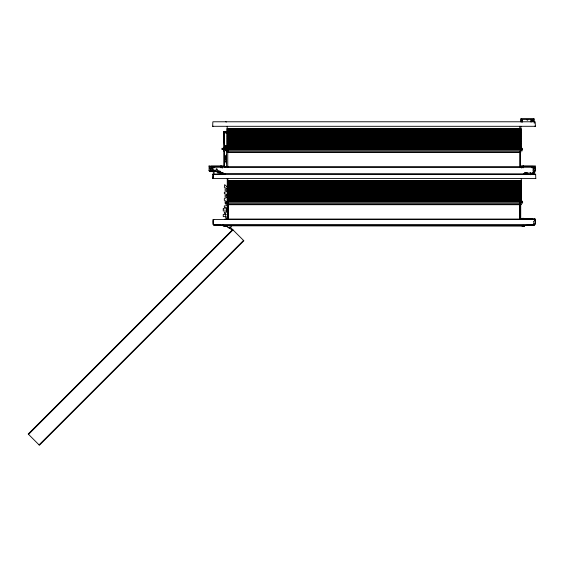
<?xml version="1.0" encoding="UTF-8"?>
<svg xmlns="http://www.w3.org/2000/svg" width="564" height="564" viewBox="0 0 564 564"><rect width="100%" height="100%" fill="white"/><g stroke="black" fill="none" stroke-linecap="round" stroke-linejoin="round"><path stroke-width="0.85" d="M226.227 195.066L227.341 193.995L227.341 191.986L226.227 191.02L226.227 188.757L227.341 187.791L227.341 187.093L224.662 184.654L224.331 187.34L225.142 187.34L225.142 192.402L224.331 192.402L224.331 193.558L225.142 193.558L225.142 198.62L224.331 198.62L224.331 200.319L225.142 200.319L225.142 203.033A1.128 1.128 0 0 0 226.27 204.168L226.509 205.867L224.331 205.867L224.331 207.566L226.509 207.566L226.509 212.297L224.331 212.297L224.331 213.425L225.685 213.425L225.685 217.69L226.509 217.69L226.509 218.966M533.368 166.429C532.888 168.396 534.461 169.207 534.672 167.677C534.58 162.397 536.857 171.336 533.925 171.639A0.747 0.529 -90 0 1 533.671 171.562L534.03 170.8L532.627 170.941M226.552 225.868L226.15 226.277A0.74 0.522 90 0 0 226.397 226.192L226.397 226.192M226.911 225.868L226.749 226.192A0.74 0.522 -90 0 1 226.502 226.277C226.206 226.721 222.766 226.143 224.253 225.833M534.566 167.712L534.742 167.353A0.825 0.578 -90 0 1 535.017 167.261L534.996 172.013L533.819 173.035M534.982 219.96L535.158 219.6A0.825 0.578 -90 0 1 535.433 219.509L535.412 224.261L534.235 225.283A0.747 0.529 -90 0 1 533.981 225.198L214.947 225.163A0.747 0.529 90 0 1 214.651 225.276L213.474 224.261L213.432 219.509L535.455 219.509M224.162 174.029A0.867 0.613 -90 0 1 223.894 173.902L223.732 173.543L524.203 173.86A0.867 0.613 -90 0 1 523.9 174.029M224.578 226.277A0.867 0.613 -90 0 1 224.31 226.157L224.148 225.79L524.619 226.108A0.867 0.613 -90 0 1 524.316 226.277L522.384 226.277A0.74 0.522 -90 0 1 522.137 226.192L521.982 225.868M219.854 224.557L219.805 225.008L218.67 224.895M220.164 225.008L220.207 224.557M522.158 201.968L522.609 201.905L522.616 203.125L225.917 203.125L225.924 201.905L226.368 201.968M521.855 149.523L522.201 150.877L225.854 150.877L225.868 149.657L226.312 149.721M226.277 203.125L226.587 201.644L226.227 203.266L227.764 203.266L227.764 219.509L227.821 204.704M223.816 149.051L223.816 131.433L224.38 133.012L224.38 166.443L210.675 166.443L210.675 165.887L220.961 165.887L220.961 165.435L221.412 165.887L223.816 165.887L223.816 151.082L223.407 151.082L223.816 149.502L221.92 149.502L222.145 148.113L222.371 149.051L223.816 149.051L224.38 146.118L223.816 131.433L520.861 131.814M210.851 166.443C211.331 168.417 209.759 169.221 209.547 167.698L209.152 165.894A0.839 0.585 -90 0 1 209.371 165.978M518.711 146.605L518.831 146.154L519.839 146.605M519.705 132.336L519.705 131.743M521.848 122.113L522.003 121.873A0.825 0.578 -90 0 1 522.278 121.782M532.945 167.727L532.423 167.381L533.234 166.429A0.719 0.508 -90 0 0 532.839 166.648M213.446 176.031L213.023 178.457A0.825 0.578 -90 0 1 212.748 178.548L212.924 178.513M519.811 132.011L518.887 132.582L518.711 131.92M227.214 202.187L227.341 198.183L226.227 197.217L226.227 194.961M213.051 126.124L213.009 126.167A0.825 0.578 -90 0 1 212.691 126.301M213.488 219.734C212.529 218.275 212.113 225.283 214.299 225.283A0.747 0.529 -90 0 0 214.553 225.198L214.151 224.817M213.467 178.372L213.382 178.457A0.825 0.578 -90 0 1 213.107 178.548L213.262 174.121A0.825 0.578 -90 0 1 213.537 174.029M534.228 123.283L534.228 119.159L533.84 118.771L521.009 118.778L520.678 121.845M533.368 224.169L533.481 224.289A0.747 0.529 -90 0 0 533.727 224.373C536.618 224.155 534.425 214.722 534.482 220.411L534.207 221.257L533.544 221.363M214.567 172.873L214.489 172.951A0.747 0.529 90 0 1 214.235 173.028L213.058 172.013L213.016 167.261L535.039 167.261M519.839 126.301L519.705 128.359M520.861 128.43L227.2 128.43M519.839 129.685L519.705 130.122M520.861 128.578L227.2 128.726M520.861 128.874L227.059 128.578M520.861 129.022L227.2 129.022M520.861 129.17L227.2 129.17M520.861 129.311L227.2 129.311M520.861 129.459L227.2 129.607M519.839 130.714L519.705 131.158M520.861 129.755L227.059 129.459M520.861 129.903L227.2 129.903M520.861 130.051L227.2 130.051M520.861 130.199L227.2 130.199M520.861 130.34L227.2 130.34M520.861 130.488L227.2 130.637M520.861 130.785L227.059 130.488M520.861 130.933L227.2 130.933M520.861 131.081L227.2 131.081M520.861 131.229L227.2 131.229M520.861 131.377L227.2 131.377M519.839 132.625L519.705 133.069M520.861 131.518L227.2 131.666M520.861 131.962L227.2 131.962M520.861 132.11L225.508 131.934L225.332 132.596L224.38 131.955M520.861 132.258L227.2 132.258M520.861 132.406L227.2 132.554M520.861 132.695L227.059 132.406M520.861 132.843L227.2 132.843M520.861 132.991L227.2 132.991M520.861 133.139L224.38 133.012M520.861 133.287L227.2 133.287M520.861 133.435L227.2 133.583M519.839 134.683L519.705 135.127M520.861 133.731L227.059 133.435M520.861 133.872L227.2 133.872M520.861 134.02L227.2 134.02M520.861 134.169L227.2 134.169M519.839 135.423L519.705 135.861M520.861 134.317L227.2 134.465M520.861 134.613L227.059 134.317M520.861 134.761L227.2 134.761M520.861 134.909L227.2 134.909M520.861 135.05L227.2 135.05M520.861 135.198L227.2 135.198M520.861 135.346L227.2 135.494M520.861 135.642L227.059 135.346M520.861 135.79L227.2 135.79M520.861 135.938L227.2 135.938M520.861 136.086L227.2 136.086M520.861 136.227L227.2 136.227M520.861 136.375L227.2 136.523M519.839 137.63L519.705 138.074M520.861 136.671L227.059 136.375M520.861 136.819L227.2 136.819M520.861 136.967L227.2 136.967M520.861 137.115L227.2 137.115M519.839 138.363L519.705 138.807M520.861 137.256L227.2 137.404M520.861 137.553L227.059 137.256M520.861 137.701L227.2 137.701M520.861 137.849L227.2 137.849M520.861 137.997L227.2 137.997M520.861 138.145L227.2 138.145M520.861 138.293L227.2 138.434M520.861 138.582L227.059 138.293M520.861 138.73L227.2 138.73M520.861 138.878L227.2 138.878M520.861 139.026L227.2 139.026M520.861 139.174L227.2 139.322M520.861 139.47L227.059 139.174M520.861 139.611L227.2 139.611M520.861 139.759L227.2 139.759M520.861 139.907L227.2 139.907M520.861 140.055L227.2 140.055M519.839 141.31L519.705 141.747M520.861 140.203L227.2 140.351M520.861 140.499L227.059 140.203M520.861 140.647L227.2 140.647M520.861 140.788L227.2 140.788M520.861 140.937L227.2 140.937M520.861 141.085L227.2 141.085M520.861 141.233L227.2 141.381M520.861 141.529L227.059 141.233M520.861 141.677L227.2 141.677M520.861 141.825L227.2 141.825M520.861 141.966L227.2 141.966M520.861 142.114L227.2 142.262M520.861 142.41L227.059 142.114M520.861 142.558L227.2 142.558M520.861 142.706L227.2 142.706M520.861 142.854L227.2 142.854M520.861 143.002L227.2 143.002M519.839 144.25L519.705 144.694M520.861 143.143L227.2 143.291M520.861 143.439L227.059 143.143M520.861 143.587L227.2 143.587M520.861 143.735L227.2 143.735M520.861 143.883L227.2 143.883M520.861 144.031L227.2 144.18M519.839 145.279L519.705 145.723M520.861 144.321L227.059 144.031M520.861 144.469L227.2 144.469M520.861 144.617L227.2 144.617M520.861 144.765L227.2 144.765M520.861 144.913L227.2 144.913M520.861 145.061L227.2 145.209M520.861 145.35L227.059 145.061M520.861 145.498L227.2 145.498M520.861 145.646L227.2 145.646M520.861 145.794L224.38 145.66L223.816 131.433M520.861 145.942L227.2 145.942M520.861 146.09L227.2 146.238M520.861 146.386L227.059 146.09M520.861 146.527L227.2 146.527M520.861 146.675L227.2 146.675M520.861 146.823L225.508 146.619L225.388 146.168L224.38 146.619M520.861 146.971L227.2 147.119M520.861 147.267L227.059 146.971M520.861 147.415L224.937 147.183L224.937 147.958L225.713 147.987L225.628 148.41M520.861 147.564L227.2 147.564M520.861 147.705L227.2 147.705M520.861 147.853L227.2 147.853M520.861 148.001L227.2 148.149M520.861 148.297L227.059 148.001M520.861 148.445L227.2 148.445M520.861 148.593L226.418 148.41L226.418 147.5A3.285 3.285 0 0 1 227.44 147.5L227.44 148.41M520.861 148.741L227.2 148.741M520.861 148.882L227.2 149.03L227.757 148.473M228.674 148.966A1.748 1.748 0 0 1 225.247 148.966L520.995 148.882L227.059 148.882M521.277 180.677L227.616 180.677M521.277 180.973L227.616 180.825M521.277 181.122L227.616 181.122M521.277 181.27L227.616 181.27M521.277 181.418L227.616 181.559M521.277 181.559L227.475 181.418M521.277 181.707L227.616 181.707M521.277 182.003L227.616 181.855M521.277 182.151L227.616 182.151M521.277 182.299L227.616 182.299M521.277 182.447L227.616 182.595M521.277 182.595L227.475 182.447M521.277 182.884L227.616 182.736M521.277 183.032L227.616 183.032M521.277 183.18L227.616 183.18M521.277 183.328L227.616 183.476M521.277 183.476L227.475 183.328M521.277 183.624L227.616 183.624M521.277 183.913L227.616 183.772M521.277 184.061L227.616 184.061M521.277 184.209L227.616 184.209M521.277 184.357L227.616 184.506M521.277 184.506L227.475 184.357M521.277 184.802L227.616 184.654M521.277 184.95L227.616 184.95M521.277 185.091L227.616 185.091M521.277 185.239L227.616 185.239M521.277 185.387L227.616 185.535M521.277 185.535L227.475 185.387M521.277 185.831L227.616 185.683M521.277 185.979L227.616 185.979M521.277 186.12L227.616 186.12M521.277 186.268L227.616 186.416M521.277 186.416L227.475 186.268M521.277 186.564L227.616 186.564M521.277 186.86L227.616 186.712M521.277 187.008L227.616 187.008M521.277 187.156L227.616 187.156M521.277 187.297L227.616 187.445M521.277 187.445L227.475 187.297M521.277 187.742L227.616 187.593M521.277 187.89L227.616 187.89M521.277 188.038L227.616 188.038M521.277 188.186L227.616 188.334M521.277 188.334L227.475 188.186M521.277 188.475L227.616 188.475M521.277 188.771L227.616 188.623M521.277 188.919L227.616 188.919M521.277 189.067L227.616 189.067M521.277 189.215L227.616 189.363M521.277 189.363L227.475 189.215M521.277 189.652L227.616 189.511M521.277 189.8L227.616 189.8M521.277 189.948L227.616 189.948M521.277 190.096L227.616 190.096M521.277 190.244L227.616 190.392M521.277 190.392L227.475 190.244M521.277 190.688L227.616 190.54M521.277 190.829L227.616 190.829M521.277 190.977L227.616 190.977M521.277 191.126L227.616 191.274M521.277 191.274L227.475 191.126M521.277 191.422L227.616 191.422M521.277 191.718L227.616 191.57M521.277 191.866L227.616 191.866M521.277 192.007L227.616 192.007M521.277 192.155L227.616 192.303M521.277 192.303L227.475 192.155M521.277 192.599L227.616 192.451M521.277 192.747L227.616 192.747M521.277 192.895L227.616 192.895M521.277 193.043L227.616 193.184M521.277 193.184L227.475 193.043M521.277 193.332L227.616 193.332M521.277 193.628L227.616 193.48M521.277 193.776L227.616 193.776M521.277 193.924L227.616 193.924M521.277 194.072L227.616 194.213M521.277 194.213L227.475 194.072M521.277 194.509L227.616 194.361M521.277 194.658L227.616 194.658M521.277 194.806L227.616 194.806M521.277 194.954L227.616 194.954M521.277 195.102L227.616 195.25M521.277 195.25L227.475 195.102M521.277 195.539L227.616 195.391M521.277 195.687L227.616 195.687M521.277 195.835L227.616 195.835M521.277 195.983L227.616 196.131M521.277 196.131L227.475 195.983M521.277 196.279L227.616 196.279M521.277 196.568L227.616 196.427M521.277 196.716L227.616 196.716M521.277 196.864L227.616 196.864M521.277 197.012L227.616 197.16M521.277 197.16L227.475 197.012M521.277 197.456L227.616 197.308M521.277 197.604L227.616 197.604M521.277 197.745L227.616 197.745M521.277 197.893L227.616 198.042M521.277 198.042L227.475 197.893M521.277 198.19L227.616 198.19M521.277 198.486L227.616 198.338M521.277 198.634L227.616 198.634M521.277 198.782L227.616 198.782M521.277 198.923L227.616 199.071M521.277 199.071L227.475 198.923M521.277 199.367L227.616 199.219M521.277 199.515L227.616 199.515M521.277 199.663L227.616 199.663M521.277 199.811L227.616 199.811M521.277 199.959L227.616 200.1M521.277 200.1L227.475 199.959M521.277 200.396L227.616 200.248M521.277 200.544L227.616 200.544M521.277 200.692L227.616 200.692M521.277 200.84L227.616 200.988M521.277 200.988L227.475 200.84M521.277 201.136L227.616 201.136M521.277 201.277L227.475 201.136L521.277 201.277L520.713 200.721M227.821 200.721L227.257 201.277L227.257 178.548M227.616 201.277L228.173 200.721M232.664 229.548L28.2 434.019L39.417 445.236L243.881 240.765L230.38 227.306A1.142 1.142 0 0 0 230.105 227.137A4.449 4.449 0 0 0 229.886 227.003M28.552 434.372L233.017 229.9M39.064 444.883L243.528 240.412M225.346 174.029L213.009 174.064L212.734 178.548M209.082 165.887L209.089 170.476L209.681 171.435L210.626 171.498L210.189 170.821L212.995 171.103L213.044 170.652L213.601 170.709L213.552 171.16L214.108 171.216L214.158 170.765L214.715 170.821L214.665 171.273L215.808 171.385L215.85 170.934L218.035 171.611L218.642 171.216L218.592 171.667L220.291 171.837L219.96 172.528A0.881 0.613 90 0 0 220.221 172.654L221.504 172.654M219.29 224.916L219.875 224.98M210.506 171.604L210.548 171.576A0.761 0.529 -90 0 1 210.294 171.653A1.354 1.354 0 0 1 209.082 170.307M214.553 225.198L214.348 225.276A1.354 1.354 0 0 1 213.079 223.929M519.536 184.83L519.648 184.181M527.481 172.887L524.555 172.873M220.813 171.414L217.119 170.391C218.515 168.432 214.891 168.636 216.555 169.256L215.984 170.279L210.224 169.813L210.224 169.27A1.128 1.128 0 0 0 211.19 167.564L211.796 167.402L210.985 166.443A0.733 0.515 -90 0 1 211.38 166.662M531.514 121.775L532.169 121.591A1.029 1.029 0 0 1 533.1 120.118L533.763 119.237L527.439 119.237L527.439 119.744C528.806 120.026 526.268 120.633 526.966 119.237L521.143 119.237L521.143 121.591L521.806 121.775M531.323 174.502L531.979 174.325A1.029 1.029 0 0 1 532.733 172.866L531.901 173.649A0.74 0.522 -90 0 0 531.915 174.163L531.979 174.325M522.13 167.564L522.793 167.388L521.665 166.429L521.665 168.086M229.062 227.898L230.634 227.518M227.983 146.118L227.757 146.619M228.505 146.111L228.547 145.667M524.696 173.12L527.009 172.887M526.078 172.986L526.635 172.929L524.88 172.929M523.9 173.55L530.576 172.88M523.864 173.585L524.323 173.543M533.311 223.964L533.84 223.534M528.454 225.029L530.957 224.782L530.421 224.839M528.729 225.008L529.864 224.895M534.334 224.796L524.238 225.459L524.739 225.79M533.826 224.93L534.383 224.817L214.503 224.817M210.224 169.27L211.204 168.699L211.19 167.564M533.1 120.118L532.099 120.922A0.74 0.522 -90 0 0 532.113 121.436L532.169 121.591M535.067 165.872L535.123 165.872A0.825 0.578 -90 0 0 534.848 165.964M521.82 121.591L521.46 121.415L522.271 119.906L522.271 122.021M531.415 121.591L531.774 121.415L530.964 119.906L530.964 122.021M533.763 121.591C534.108 121.027 532.127 119.942 532.761 121.591M535.384 126.301L212.67 126.301L212.847 121.873A0.825 0.578 -90 0 1 213.121 121.782L534.933 121.782A0.825 0.578 -90 0 1 535.208 121.873L535.384 126.301A0.825 0.578 -90 0 1 535.088 126.209L534.947 126.019M520.995 128.726L227.2 128.874M520.995 129.607L227.2 129.755M520.995 130.637L227.2 130.785M520.995 131.666L227.2 131.814M520.995 132.554L226.051 132.561L225.508 132.202L224.38 132.561L224.38 131.433M520.995 133.583L227.2 133.731M520.995 134.465L227.2 134.613M520.995 135.494L227.2 135.642M520.995 136.523L227.2 136.671M520.995 137.404L227.2 137.553M520.995 138.434L227.2 138.582M520.995 139.322L227.2 139.47M520.995 140.351L227.2 140.499M520.995 141.381L227.2 141.529M520.995 142.262L227.2 142.41M520.995 143.291L227.2 143.439M520.995 144.18L227.2 144.321M520.995 145.209L227.2 145.35M224.38 146.118L225.692 146.478L228.991 146.118L228.991 131.934M520.995 146.238L227.2 146.386M520.995 147.119L227.2 147.267M518.619 147.937L519.282 147.937L519.282 147.162M520.995 148.149L227.2 148.297M224.38 148.41L225.854 148.41L225.854 147.641A3.285 3.285 0 0 0 225.445 147.817L224.98 147.817A3.539 3.539 0 0 1 228.942 147.817M225.854 149.714L522.201 149.714M228.11 151.42L226.545 151.42L226.545 166.359L228.11 166.359M226.545 155.192L226.192 155.192L226.192 163.017L226.545 163.017M226.192 156.059L225.48 156.059L225.48 158.963L226.192 158.935M225.48 156.143L226.192 156.143M225.48 156.313L226.192 156.313M225.48 156.559L226.192 156.559M225.48 156.87L226.192 156.87M225.48 157.229L226.192 157.229M225.48 157.285L226.192 157.285M225.48 157.441L226.192 157.441M225.48 157.617L226.192 157.617M225.48 157.807L226.192 157.814M225.48 157.955L226.192 157.955M225.48 157.998L226.192 158.019M225.48 158.139L226.192 158.096M225.48 158.237L226.192 158.237M226.192 158.364L225.48 158.428L226.192 158.491M225.48 158.604L226.192 158.667M225.48 158.703L226.192 158.703M225.48 158.858L226.192 158.787M532.867 169.799L533.995 169.799L532.931 168.502M532.909 172.513L533.565 172.513L533.565 171.971M222.625 172.873L220.862 172.873L223.358 173.12M221.419 172.929L223.175 172.929M523.54 174.029L535.349 174.029A0.825 0.578 -90 0 1 535.624 174.121L535.8 178.548L213.086 178.548M531.225 174.325L531.584 174.325L531.225 173.092M533.565 174.325C533.911 173.754 531.93 172.676 532.571 174.325M535.328 174.502L213.199 174.502L213.199 175.044M521.411 180.825L227.616 180.973M521.411 181.855L227.616 182.003M521.411 182.736L227.616 182.884M521.411 183.772L227.616 183.913M521.411 184.654L227.616 184.802M521.411 185.683L227.616 185.831M521.411 186.712L227.616 186.86M521.411 187.593L227.616 187.742M521.411 188.623L227.616 188.771M521.411 189.511L227.616 189.652M521.411 190.54L227.616 190.688M521.411 191.57L227.616 191.718M521.411 192.451L227.616 192.599M521.411 193.48L227.616 193.628M521.411 194.361L227.616 194.509M521.411 195.391L227.616 195.539M521.411 196.427L227.616 196.568M521.411 197.308L227.616 197.456M521.411 198.338L227.616 198.486M521.411 199.219L227.616 199.367M521.411 200.248L227.616 200.396M226.277 201.961L522.616 201.961M520.84 202.222L522.109 202.222L522.081 200.946L521.658 201.771L520.205 201.771L519.648 198.831M520.205 203.35L520.621 203.35M520.621 203.801L520.205 203.801L520.205 218.599L522.616 218.599L523.068 218.148L523.068 218.599L533.354 218.599L533.354 219.163L532.212 219.163M223.245 208.814L227.01 208.807M227.01 210.971L223.245 210.971L223.245 208.807M226.256 214.461L223.245 214.454L223.245 216.625L226.256 216.618M523.575 219.058L224.958 219.058L224.958 219.509M521.129 219.163L522.616 219.163M523.068 219.163L531.76 219.163M522.525 225.367L523.808 225.367A0.867 0.613 -90 0 0 523.977 225.311M521.474 219.163L521.792 219.163A0.719 0.508 -90 0 1 522.186 219.382M228.208 148.41L228.124 147.987L228.991 147.958L228.991 147.183M533.6 221.969L533.798 222.526M217.478 172.88L224.197 173.585M220.432 225.029L217.57 224.782L218.113 224.839M224.648 225.459L222.583 225.283L224.296 225.459M214.2 224.796L224.613 225.833M224.162 226.263L224.218 226.277A0.867 0.613 90 0 1 223.957 226.157L223.957 226.15M222.089 167.578L221.426 167.402L221.842 166.676A0.733 0.508 -90 0 1 222.237 166.465L222.554 168.107M535.462 178.414L535.504 178.457A0.825 0.578 -90 0 0 535.779 178.548M520.297 148.473L520.861 149.03M231.98 230.239L231.36 229.618A6.874 6.874 0 0 0 228.159 227.56M213.812 219.685L213.728 219.6A0.825 0.578 -90 0 0 213.453 219.509M226.213 122.113L226.051 121.873A0.825 0.578 90 0 0 225.776 121.782M213.488 167.712L213.354 167.395A0.825 0.578 -90 0 0 213.037 167.261M227.849 185.887L227.919 187.565M227.983 189.236L228.046 190.914M227.849 185.916L227.919 187.643M227.983 189.37L228.046 191.097M534.038 174.389L533.861 171.59A0.825 0.578 -90 0 0 533.643 171.505M533.438 167.261L533.438 167.818M532.769 167.741L532.402 166.429M531.951 166.429L531.951 167.839M530.773 172.64L530.773 174.755M523.258 166.429L523.258 167.839M523.159 167.261L523.159 166.81L224.895 166.81L224.895 167.261M522.807 166.429L522.447 167.741M522.708 166.81L522.708 167.261M521.277 178.548L521.277 180.529M520.861 126.301L520.861 128.282M520.713 203.125L520.713 204.253M520.713 204.704L520.713 219.509M520.297 150.877L520.297 152.005M520.297 152.456L520.297 167.261M519.839 145.646L519.839 149.488M519.839 151.18L519.839 166.429L533.544 166.429L533.544 165.872L523.258 165.872L523.258 165.414L522.807 165.872L520.403 165.872L520.403 151.067L520.812 151.067L520.403 149.488L522.299 149.488L522.299 148.325L521.876 148.212L521.848 149.037L520.403 149.037L519.839 146.097L518.711 146.457M519.648 198.38L519.648 219.163M374.447 195.539L374.447 201.277M374.031 143.291L374.031 149.03M229.456 131.468L229.456 148.41M228.378 200.84L228.378 219.22M228.173 203.125L228.173 204.253M228.173 204.704L228.173 219.509M228.004 148.41L228.004 147.641A3.285 3.285 0 0 1 228.406 147.817M227.821 178.83L227.821 180.529M227.821 182.221L227.821 183.913M227.821 185.605L227.821 187.699M227.821 188.996L227.821 191.217M227.821 192.38L227.821 194.072M227.821 195.623L227.821 197.407M227.821 199.064L227.821 201.792M227.821 203.125L227.821 204.253M227.757 150.877L227.757 152.005M227.757 152.456L227.757 167.261M227.616 178.548L227.616 180.529M227.2 126.301L227.2 128.282M225.48 161.325L225.48 162.016M225.353 166.81L225.353 167.261M225.318 219.058L225.318 219.509M225.121 157.469L225.121 158.893M225.121 159.238L225.121 160.655M221.772 167.755L221.412 166.443M220.961 166.443L220.961 167.853M214.616 167.261L214.616 167.818M212.268 166.443L212.268 169.263L211.451 167.755L211.817 166.443M228.991 148.41A2.037 2.037 0 0 1 226.961 150.666A2.037 2.037 0 0 1 224.937 148.41M535.144 170.293A1.354 1.354 0 0 1 534.982 170.927M521.982 166.443A0.719 0.508 -90 0 1 522.384 166.648M533.777 118.771A0.825 0.578 90 0 1 534.052 118.856M520.854 118.856A0.825 0.578 90 0 1 521.129 118.771M534.658 218.691A0.825 0.578 -90 0 1 534.933 218.606M532.642 219.382A0.719 0.508 -90 0 1 533.043 219.177M212.91 174.121A0.825 0.578 -90 0 1 213.185 174.029M213.093 219.509A0.825 0.578 -90 0 1 213.375 219.6M231.409 226.143A2.341 2.341 0 0 1 226.841 225.642M210.231 170.821L220.221 172.175L210.231 170.821M520.706 152.005L227.348 152.005L227.348 152.456L520.706 152.456L520.706 152.005M521.122 204.253L227.405 204.253L227.405 204.704L521.122 204.704L521.122 204.253"/></g></svg>
